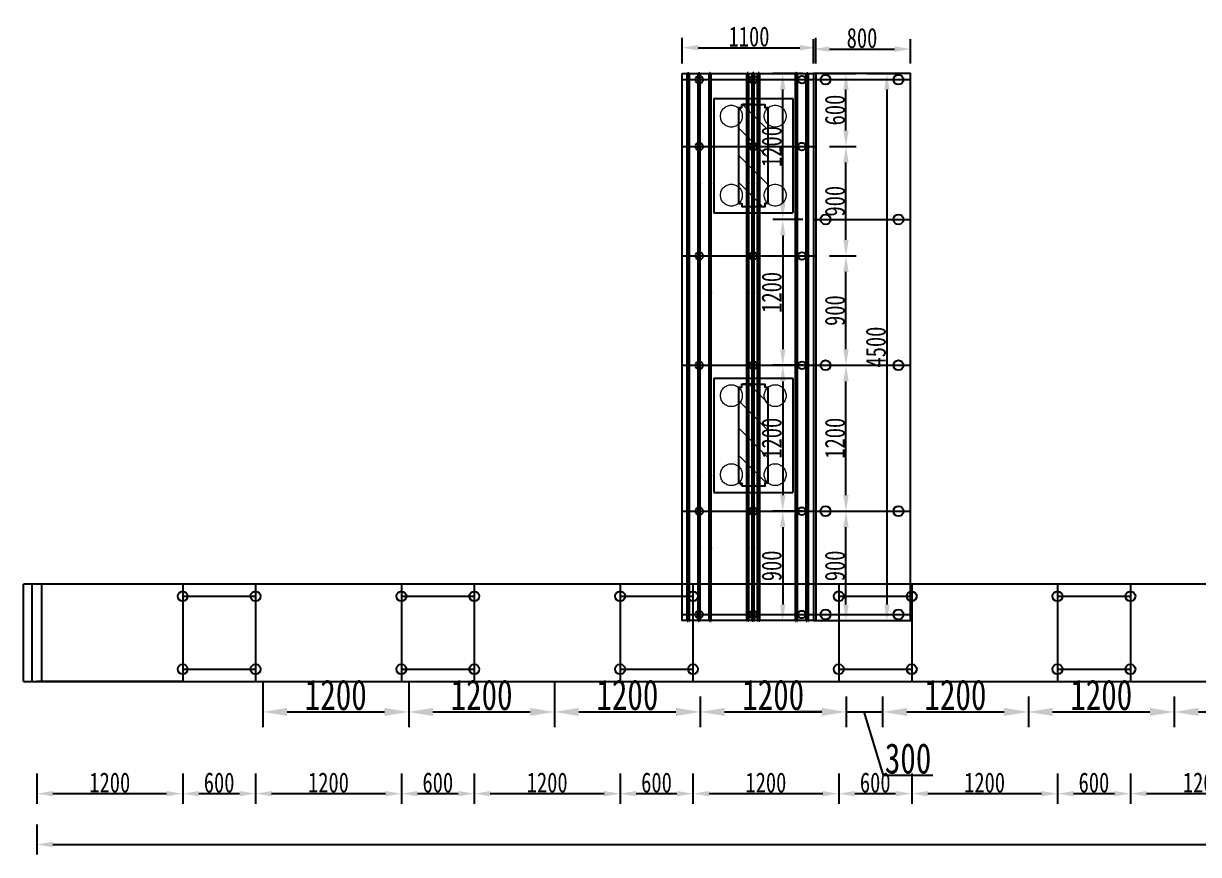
# Model space of a CAD drawing. Extents: x 0 to 558779, y 0 to 2762081.
# Drawn here: x 510657.9 to 510754.6, y 2757096 to 2757164.4 of the extents above; entities that cross this region are included whole.
import ezdxf

# ---------------------------------------------------------------- set-up
doc = ezdxf.new("R2010")
doc.units = 0
doc.header["$LTSCALE"] = 20
doc.header["$PDMODE"] = 34
doc.linetypes.add('CENTER', pattern=[2, 1.25, -0.25, 0.25, -0.25])
doc.linetypes.add('DASHED', pattern=[19.05, 12.7, -6.35])
for name, color, linetype in [('DL-标注', 1, 'Continuous'), ('QL-主线桥位平面', 190, 'Continuous'), ('粗实线', 1, 'Continuous'), ('细实线', 8, 'Continuous')]:
    doc.layers.add(name, color=color, linetype=linetype)
for name, color, linetype, lineweight in [('Layer1', 1, 'Continuous', 15), ('Layer3', 6, 'CENTER', 9), ('构造细实', 5, 'Continuous', 15), ('细虚线', 2, 'DASHED', 15)]:
    doc.layers.add(name, color=color, linetype=linetype, lineweight=lineweight)
doc.styles.add('FS', font='仿宋_GB2312.ttf', dxfattribs={"width": 0.75})
doc.dimstyles.new('100', dxfattribs={"dimtxt": 2.5, "dimasz": 2, "dimexe": 1.25, "dimexo": 1.25, "dimgap": 0.125, "dimtad": 1, "dimdec": 0, "dimlfac": 100, "dimdsep": 46, "dimtxsty": 'FS', "dimcen": 0.001, "dimclrd": 7, "dimclre": 7, "dimclrt": 7, "dimadec": 4, "dimazin": 2, "dimtfac": 1, "dimtdec": 0, "dimtmove": 1, "dimatfit": 2, "dimfxlon": 1, "dimlwd": -1, "dimlwe": -1, "dimarcsym": 0})
doc.dimstyles.new('100-1.5', dxfattribs={"dimscale": 0.66, "dimtxt": 2.5, "dimasz": 2, "dimexe": 1.25, "dimexo": 1.25, "dimgap": 0.125, "dimtad": 1, "dimdec": 0, "dimlfac": 100, "dimdsep": 46, "dimtxsty": 'FS', "dimcen": 0.001, "dimclrd": 3, "dimclre": 3, "dimclrt": 7, "dimadec": 4, "dimazin": 2, "dimtfac": 1, "dimtdec": 0, "dimtmove": 1, "dimatfit": 2, "dimfxlon": 1, "dimlwd": -1, "dimlwe": -1, "dimarcsym": 0})

# ---------------------------------------------------------------- blocks, each defined once
blk = doc.blocks.new('*D1494')
at = {"color": 0}
for p, q in [((517640.657, 2758240.952), (517640.657, 2758238.477)), ((517652.657, 2758240.952), (517652.657, 2758238.477)), ((517651.337, 2758239.302), (517641.977, 2758239.302))]:
    blk.add_line(p, q, dxfattribs=at)
for points in [[(517641.977, 2758239.522), (517641.977, 2758239.082), (517640.657, 2758239.302)], [(517651.337, 2758239.082), (517651.337, 2758239.522), (517652.657, 2758239.302)]]:
    blk.add_solid(points, dxfattribs=at)
at = {"layer": 'DEFPOINTS', "color": 0}
for p in [(517640.657, 2758248.542), (517652.657, 2758248.542), (517640.657, 2758239.302)]:
    blk.add_point(p, dxfattribs=at)
at = {"color": 1, "insert": (517646.657, 2758240.21), "char_height": 1.65, "attachment_point": 5, "style": 'FS'}
blk.add_mtext('1200', dxfattribs=at)
blk = doc.blocks.new('*D1495')
at = {"color": 0}
for p, q in [((517634.657, 2758240.952), (517634.657, 2758238.477)), ((517640.657, 2758240.952), (517640.657, 2758238.477)), ((517639.337, 2758239.302), (517635.977, 2758239.302))]:
    blk.add_line(p, q, dxfattribs=at)
for points in [[(517635.977, 2758239.522), (517635.977, 2758239.082), (517634.657, 2758239.302)], [(517639.337, 2758239.082), (517639.337, 2758239.522), (517640.657, 2758239.302)]]:
    blk.add_solid(points, dxfattribs=at)
at = {"layer": 'DEFPOINTS', "color": 0}
for p in [(517634.657, 2758248.542), (517640.657, 2758248.542), (517634.657, 2758239.302)]:
    blk.add_point(p, dxfattribs=at)
at = {"color": 1, "insert": (517637.657, 2758240.21), "char_height": 1.65, "attachment_point": 5, "style": 'FS'}
blk.add_mtext('600', dxfattribs=at)
blk = doc.blocks.new('*D1496')
at = {"color": 0}
for p, q in [((517622.657, 2758240.952), (517622.657, 2758238.477)), ((517634.657, 2758240.952), (517634.657, 2758238.477)), ((517633.337, 2758239.302), (517623.977, 2758239.302))]:
    blk.add_line(p, q, dxfattribs=at)
for points in [[(517623.977, 2758239.522), (517623.977, 2758239.082), (517622.657, 2758239.302)], [(517633.337, 2758239.082), (517633.337, 2758239.522), (517634.657, 2758239.302)]]:
    blk.add_solid(points, dxfattribs=at)
at = {"layer": 'DEFPOINTS', "color": 0}
for p in [(517622.657, 2758248.542), (517634.657, 2758248.542), (517622.657, 2758239.302)]:
    blk.add_point(p, dxfattribs=at)
at = {"color": 1, "insert": (517628.657, 2758240.21), "char_height": 1.65, "attachment_point": 5, "style": 'FS'}
blk.add_mtext('1200', dxfattribs=at)
blk = doc.blocks.new('*D1497')
at = {"color": 0}
for p, q in [((517604.657, 2758240.952), (517604.657, 2758238.477)), ((517616.657, 2758240.952), (517616.657, 2758238.477)), ((517615.337, 2758239.302), (517605.977, 2758239.302))]:
    blk.add_line(p, q, dxfattribs=at)
for points in [[(517605.977, 2758239.522), (517605.977, 2758239.082), (517604.657, 2758239.302)], [(517615.337, 2758239.082), (517615.337, 2758239.522), (517616.657, 2758239.302)]]:
    blk.add_solid(points, dxfattribs=at)
at = {"layer": 'DEFPOINTS', "color": 0}
for p in [(517604.657, 2758248.542), (517616.657, 2758248.542), (517604.657, 2758239.302)]:
    blk.add_point(p, dxfattribs=at)
at = {"color": 1, "insert": (517610.657, 2758240.21), "char_height": 1.65, "attachment_point": 5, "style": 'FS'}
blk.add_mtext('1200', dxfattribs=at)
blk = doc.blocks.new('*D1498')
at = {"color": 0}
for p, q in [((517598.657, 2758240.952), (517598.657, 2758238.477)), ((517604.657, 2758240.952), (517604.657, 2758238.477)), ((517603.337, 2758239.302), (517599.977, 2758239.302))]:
    blk.add_line(p, q, dxfattribs=at)
for points in [[(517599.977, 2758239.522), (517599.977, 2758239.082), (517598.657, 2758239.302)], [(517603.337, 2758239.082), (517603.337, 2758239.522), (517604.657, 2758239.302)]]:
    blk.add_solid(points, dxfattribs=at)
at = {"layer": 'DEFPOINTS', "color": 0}
for p in [(517598.657, 2758248.542), (517604.657, 2758248.542), (517598.657, 2758239.302)]:
    blk.add_point(p, dxfattribs=at)
at = {"color": 1, "insert": (517601.657, 2758240.21), "char_height": 1.65, "attachment_point": 5, "style": 'FS'}
blk.add_mtext('600', dxfattribs=at)
blk = doc.blocks.new('*D1499')
at = {"color": 0}
for p, q in [((517586.657, 2758240.952), (517586.657, 2758238.477)), ((517598.657, 2758240.952), (517598.657, 2758238.477)), ((517597.337, 2758239.302), (517587.977, 2758239.302))]:
    blk.add_line(p, q, dxfattribs=at)
for points in [[(517587.977, 2758239.522), (517587.977, 2758239.082), (517586.657, 2758239.302)], [(517597.337, 2758239.082), (517597.337, 2758239.522), (517598.657, 2758239.302)]]:
    blk.add_solid(points, dxfattribs=at)
at = {"layer": 'DEFPOINTS', "color": 0}
for p in [(517586.657, 2758248.542), (517598.657, 2758248.542), (517586.657, 2758239.302)]:
    blk.add_point(p, dxfattribs=at)
at = {"color": 1, "insert": (517592.657, 2758240.21), "char_height": 1.65, "attachment_point": 5, "style": 'FS'}
blk.add_mtext('1200', dxfattribs=at)
blk = doc.blocks.new('*D1500')
at = {"color": 0}
for p, q in [((517568.657, 2758240.952), (517568.657, 2758238.477)), ((517580.657, 2758240.952), (517580.657, 2758238.477)), ((517579.337, 2758239.302), (517569.977, 2758239.302))]:
    blk.add_line(p, q, dxfattribs=at)
for points in [[(517569.977, 2758239.522), (517569.977, 2758239.082), (517568.657, 2758239.302)], [(517579.337, 2758239.082), (517579.337, 2758239.522), (517580.657, 2758239.302)]]:
    blk.add_solid(points, dxfattribs=at)
at = {"layer": 'DEFPOINTS', "color": 0}
for p in [(517568.657, 2758248.542), (517580.657, 2758248.542), (517568.657, 2758239.302)]:
    blk.add_point(p, dxfattribs=at)
at = {"color": 1, "insert": (517574.657, 2758240.21), "char_height": 1.65, "attachment_point": 5, "style": 'FS'}
blk.add_mtext('1200', dxfattribs=at)
blk = doc.blocks.new('*D1501')
at = {"color": 0}
for p, q in [((517550.657, 2758240.952), (517550.657, 2758238.477)), ((517562.657, 2758240.952), (517562.657, 2758238.477)), ((517561.337, 2758239.302), (517551.977, 2758239.302))]:
    blk.add_line(p, q, dxfattribs=at)
for points in [[(517551.977, 2758239.522), (517551.977, 2758239.082), (517550.657, 2758239.302)], [(517561.337, 2758239.082), (517561.337, 2758239.522), (517562.657, 2758239.302)]]:
    blk.add_solid(points, dxfattribs=at)
at = {"layer": 'DEFPOINTS', "color": 0}
for p in [(517550.657, 2758248.542), (517562.657, 2758248.542), (517550.657, 2758239.302)]:
    blk.add_point(p, dxfattribs=at)
at = {"color": 1, "insert": (517556.657, 2758240.21), "char_height": 1.65, "attachment_point": 5, "style": 'FS'}
blk.add_mtext('1200', dxfattribs=at)
blk = doc.blocks.new('*D1502')
at = {"color": 0}
for p, q in [((517550.657, 2758236.773), (517550.657, 2758234.298)), ((518015.657, 2758236.773), (518015.657, 2758234.298)), ((517551.977, 2758235.123), (518014.337, 2758235.123))]:
    blk.add_line(p, q, dxfattribs=at)
for points in [[(517551.977, 2758235.343), (517551.977, 2758234.903), (517550.657, 2758235.123)], [(518014.337, 2758234.903), (518014.337, 2758235.343), (518015.657, 2758235.123)]]:
    blk.add_solid(points, dxfattribs=at)
at = {"layer": 'DEFPOINTS', "color": 0}
for p in [(517550.657, 2758248.542), (518015.657, 2758242.542), (518015.657, 2758235.123)]:
    blk.add_point(p, dxfattribs=at)
at = {"color": 1, "insert": (517783.157, 2758236.031), "char_height": 1.65, "attachment_point": 5, "style": 'FS'}
blk.add_mtext('46500', dxfattribs=at)
blk = doc.blocks.new('*D1506')
at = {"color": 0}
for p, q in [((517616.657, 2758240.952), (517616.657, 2758238.477)), ((517622.657, 2758240.952), (517622.657, 2758238.477)), ((517621.337, 2758239.302), (517617.977, 2758239.302))]:
    blk.add_line(p, q, dxfattribs=at)
for points in [[(517617.977, 2758239.522), (517617.977, 2758239.082), (517616.657, 2758239.302)], [(517621.337, 2758239.082), (517621.337, 2758239.522), (517622.657, 2758239.302)]]:
    blk.add_solid(points, dxfattribs=at)
at = {"layer": 'DEFPOINTS', "color": 0}
for p in [(517616.657, 2758248.542), (517622.657, 2758248.542), (517616.657, 2758239.302)]:
    blk.add_point(p, dxfattribs=at)
at = {"color": 1, "insert": (517619.657, 2758240.21), "char_height": 1.65, "attachment_point": 5, "style": 'FS'}
blk.add_mtext('600', dxfattribs=at)
blk = doc.blocks.new('*D1507')
at = {"color": 0}
for p, q in [((517580.657, 2758240.952), (517580.657, 2758238.477)), ((517586.657, 2758240.952), (517586.657, 2758238.477)), ((517585.337, 2758239.302), (517581.977, 2758239.302))]:
    blk.add_line(p, q, dxfattribs=at)
for points in [[(517581.977, 2758239.522), (517581.977, 2758239.082), (517580.657, 2758239.302)], [(517585.337, 2758239.082), (517585.337, 2758239.522), (517586.657, 2758239.302)]]:
    blk.add_solid(points, dxfattribs=at)
at = {"layer": 'DEFPOINTS', "color": 0}
for p in [(517580.657, 2758248.542), (517586.657, 2758248.542), (517580.657, 2758239.302)]:
    blk.add_point(p, dxfattribs=at)
at = {"color": 1, "insert": (517583.657, 2758240.21), "char_height": 1.65, "attachment_point": 5, "style": 'FS'}
blk.add_mtext('600', dxfattribs=at)
blk = doc.blocks.new('*D1508')
at = {"color": 0}
for p, q in [((517562.657, 2758240.952), (517562.657, 2758238.477)), ((517568.657, 2758240.952), (517568.657, 2758238.477)), ((517567.337, 2758239.302), (517563.977, 2758239.302))]:
    blk.add_line(p, q, dxfattribs=at)
for points in [[(517563.977, 2758239.522), (517563.977, 2758239.082), (517562.657, 2758239.302)], [(517567.337, 2758239.082), (517567.337, 2758239.522), (517568.657, 2758239.302)]]:
    blk.add_solid(points, dxfattribs=at)
at = {"layer": 'DEFPOINTS', "color": 0}
for p in [(517562.657, 2758248.542), (517568.657, 2758248.542), (517562.657, 2758239.302)]:
    blk.add_point(p, dxfattribs=at)
at = {"color": 1, "insert": (517565.657, 2758240.21), "char_height": 1.65, "attachment_point": 5, "style": 'FS'}
blk.add_mtext('600', dxfattribs=at)
blk = doc.blocks.new('50')
at = {"layer": '构造细实'}
h = blk.add_hatch(dxfattribs=at)
h.set_pattern_fill('ANSI31', color=4, scale=50, style=0)
edge = h.paths.add_edge_path()
edge.add_line((-395, 120), (395, 120))
edge.add_line((395, 120), (395, 95))
edge.add_line((395, 95), (420, 95))
edge.add_line((420, 95), (420, -95))
edge.add_line((420, -95), (395, -95))
edge.add_line((395, -95), (395, -120))
edge.add_line((395, -120), (-395, -120))
edge.add_line((-395, -120), (-395, -95))
edge.add_line((-395, -95), (-420, -95))
edge.add_line((-420, -95), (-420, 0))
edge.add_line((-420, 0), (-420, 95))
at = {"layer": '粗实线'}
for p, q in [((-470, 325), (-470, -325)), ((470, 325), (-470, 325)), ((470, 325), (470, -325)), ((470, -325), (-470, -325))]:
    blk.add_line(p, q, dxfattribs=at)
at = {"layer": '粗实线', "color": 4}
blk.add_line((420, 0), (420, 85), dxfattribs=at)
for points in [[(-395, 120), (395, 120), (395, 95), (420, 95), (420, -95), (395, -95), (395, -120), (-395, -120), (-395, -95), (-420, -95), (-420, 0), (-420, 95)], [(-395, 120), (-395, 95), (-420, 95)]]:
    blk.add_lwpolyline(points, dxfattribs=at)
at = {"layer": '细虚线', "ltscale": 5}
for centre in [(-325, 180), (325, 180), (-325, -180), (325, -180)]:
    blk.add_circle(centre, 90, dxfattribs=at)
blk = doc.blocks.new('a')
at = {"layer": 'Layer3', "ltscale": 30}
for p, q in [((-1081.7, 2294.3), (-766.5, 2294.3)), ((-1076.9, 2281), (-1076.9, 2305.3)), ((-776.9, 2285.2), (-776.9, 2301.1))]:
    blk.add_line(p, q, dxfattribs=at)
at = {"layer": '细实线', "color": 5, "ltscale": 30}
for p, q in [((-1082.9, 2301.6), (-1082.7, 2301.8)), ((-1082.9, 2299), (-1082.9, 2301.6)), ((-1082.9, 2299), (-1082.7, 2298.8)), ((-1082.9, 2289.6), (-1082.7, 2289.8)), ((-1082.9, 2287), (-1082.9, 2289.6)), ((-1082.9, 2287), (-1082.7, 2286.8)), ((-1081.9, 2301.8), (-1082.7, 2301.8)), ((-1081.9, 2298.8), (-1082.7, 2298.8)), ((-1081.9, 2289.8), (-1082.7, 2289.8)), ((-1081.9, 2286.8), (-1082.7, 2286.8)), ((-1081.9, 2298.3), (-1081.9, 2303.1)), ((-1081.9, 2303.1), (-783.4, 2303.1)), ((-1081.9, 2298.3), (-783.4, 2298.3)), ((-1081.9, 2285.5), (-1081.9, 2290.3)), ((-1081.9, 2290.3), (-783.4, 2290.3)), ((-1081.9, 2285.5), (-783.4, 2285.5)), ((-1070.4, 2297.9), (-1070.4, 2298.3)), ((-1070.4, 2290.3), (-1070.4, 2290.6)), ((-1070.1, 2297.7), (-1068.6, 2297.7)), ((-1070.1, 2290.9), (-1068.6, 2290.9)), ((-1068.1, 2291.4), (-1068.1, 2297.2)), ((-1067.6, 2291.4), (-1067.6, 2297.2)), ((-1067.1, 2297.7), (-1065.6, 2297.7)), ((-1067.1, 2290.9), (-1065.6, 2290.9)), ((-1065.4, 2297.9), (-1065.4, 2298.3)), ((-1065.4, 2290.3), (-1065.4, 2290.6)), ((-929.4, 2297.9), (-929.4, 2298.3)), ((-929.4, 2290.3), (-929.4, 2290.6)), ((-929.1, 2297.7), (-927.6, 2297.7)), ((-929.1, 2290.9), (-927.6, 2290.9)), ((-927.1, 2291.4), (-927.1, 2297.2)), ((-926.6, 2291.4), (-926.6, 2297.2)), ((-926.1, 2297.7), (-924.6, 2297.7)), ((-926.1, 2290.9), (-924.6, 2290.9)), ((-924.4, 2297.9), (-924.4, 2298.3)), ((-924.4, 2290.3), (-924.4, 2290.6)), ((-797.9, 2296.8), (-797.9, 2298.3)), ((-797.9, 2296.8), (-788.6, 2296.8)), ((-797.9, 2291.8), (-788.6, 2291.8)), ((-797.9, 2290.3), (-797.9, 2291.8)), ((-788.4, 2297.9), (-788.4, 2298.3)), ((-788.4, 2290.3), (-788.4, 2290.6)), ((-788.1, 2297.7), (-786.6, 2297.7)), ((-788.1, 2290.9), (-786.6, 2290.9)), ((-786.1, 2291.4), (-786.1, 2297.2)), ((-785.6, 2291.4), (-785.6, 2297.2)), ((-785.1, 2297.7), (-783.6, 2297.7)), ((-785.1, 2290.9), (-783.6, 2290.9)), ((-783.4, 2298.3), (-783.4, 2303.1)), ((-783.4, 2298.3), (-771.5, 2298.3)), ((-783.4, 2297.9), (-783.4, 2298.3)), ((-783.4, 2297.7), (-771.7, 2297.7)), ((-783.4, 2290.9), (-771.7, 2290.9)), ((-783.4, 2290.3), (-783.4, 2290.6)), ((-783.4, 2290.3), (-771.5, 2290.3)), ((-783.4, 2285.5), (-783.4, 2290.3)), ((-771.5, 2297.4), (-771.7, 2297.7)), ((-771.5, 2291.1), (-771.7, 2290.9)), ((-770.9, 2297.7), (-771.5, 2298.3)), ((-771.5, 2291.1), (-771.5, 2297.4)), ((-770.9, 2290.9), (-771.5, 2290.3)), ((-770.9, 2290.9), (-770.9, 2297.7))]:
    blk.add_line(p, q, dxfattribs=at)
for centre, radius, start, end in [((-1070.1, 2297.9), 0.25, 180, 270), ((-1070.1, 2290.6), 0.25, 90, 180), ((-1068.6, 2297.2), 0.5, 0, 90), ((-1068.6, 2291.4), 0.5, 270, 0), ((-1067.1, 2297.2), 0.5, 90, 180), ((-1067.1, 2291.4), 0.5, 180, 270), ((-1065.6, 2297.9), 0.25, 270, 0), ((-1065.6, 2290.6), 0.25, 0, 90), ((-929.1, 2297.9), 0.25, 180, 270), ((-929.1, 2290.6), 0.25, 90, 180), ((-927.6, 2297.2), 0.5, 0, 90), ((-927.6, 2291.4), 0.5, 270, 0), ((-926.1, 2297.2), 0.5, 90, 180), ((-926.1, 2291.4), 0.5, 180, 270), ((-924.6, 2297.9), 0.25, 270, 0), ((-924.6, 2290.6), 0.25, 0, 90), ((-788.6, 2294.3), 2.5, 270, 90), ((-788.1, 2297.9), 0.25, 180, 270), ((-788.1, 2290.6), 0.25, 90, 180), ((-786.6, 2297.2), 0.5, 0, 90), ((-786.6, 2291.4), 0.5, 270, 0), ((-785.1, 2297.2), 0.5, 90, 180), ((-785.1, 2291.4), 0.5, 180, 270), ((-783.6, 2297.9), 0.25, 270, 0), ((-783.6, 2290.6), 0.25, 0, 90)]:
    blk.add_arc(centre, radius, start, end, dxfattribs=at)
blk = doc.blocks.new('*U1388')
at = {"layer": 'Layer1', "ltscale": 30, "xscale": 0.009999999776482596, "yscale": 0.009999999776482596, "zscale": 0.009999999776482596, "rotation": 89.9999983127665}
blk.add_blockref('a', (22.931, 9.247), dxfattribs=at)
blk = doc.blocks.new('*U1387')
at = {"color": 0, "linetype": 'ByBlock', "lineweight": -2, "transparency": 16777216}
for p in [(0, 42), (0, 39), (0, 36), (0, 33), (0, 30), (0, 27), (0, 24), (0, 21), (0, 18), (0, 15), (0, 12), (0, 9), (0, 6), (0, 3), (0, 0)]:
    blk.add_blockref('*U1388', p, dxfattribs=at)
blk = doc.blocks.new('*U1386')
at = {"color": 1}
blk.add_blockref('*U1387', (0, -19.5), dxfattribs=at)
blk = doc.blocks.new('*U1385')
at = {"color": 0, "linetype": 'ByBlock', "lineweight": -2, "transparency": 16777216}
for p in [(0, 0), (0.45, 0), (0.9, 0)]:
    blk.add_blockref('*U1386', p, dxfattribs=at)
blk = doc.blocks.new('*D1389')
at = {"color": 0}
for p, q in [((520145.961, 2757270.631), (520145.961, 2757272.76)), ((520156.961, 2757270.631), (520156.961, 2757272.76)), ((520147.281, 2757271.935), (520155.641, 2757271.935))]:
    blk.add_line(p, q, dxfattribs=at)
for points in [[(520147.281, 2757272.155), (520147.281, 2757271.715), (520145.961, 2757271.935)], [(520155.641, 2757271.715), (520155.641, 2757272.155), (520156.961, 2757271.935)]]:
    blk.add_solid(points, dxfattribs=at)
at = {"layer": 'DEFPOINTS', "color": 0}
for p in [(520156.961, 2757271.935), (520145.961, 2757269.806), (520156.961, 2757269.806)]:
    blk.add_point(p, dxfattribs=at)
at = {"color": 1, "insert": (520151.461, 2757272.842), "char_height": 1.65, "attachment_point": 5, "style": 'FS'}
blk.add_mtext('1100', dxfattribs=at)
blk = doc.blocks.new('*D1390')
at = {"color": 0}
for p, q in [((520157.793, 2757233.806), (520160.268, 2757233.806)), ((520159.443, 2757226.126), (520159.443, 2757232.486)), ((520157.793, 2757224.806), (520160.268, 2757224.806))]:
    blk.add_line(p, q, dxfattribs=at)
for points in [[(520159.663, 2757232.486), (520159.223, 2757232.486), (520159.443, 2757233.806)], [(520159.223, 2757226.126), (520159.663, 2757226.126), (520159.443, 2757224.806)]]:
    blk.add_solid(points, dxfattribs=at)
at = {"layer": 'DEFPOINTS', "color": 0}
for p in [(520155.761, 2757233.806), (520159.443, 2757233.806), (520156.961, 2757224.806)]:
    blk.add_point(p, dxfattribs=at)
at = {"color": 1, "insert": (520158.536, 2757229.306), "char_height": 1.65, "attachment_point": 5, "rotation": 90, "style": 'FS'}
blk.add_mtext('900', dxfattribs=at)
blk = doc.blocks.new('*D1391')
at = {"color": 0}
for p, q in [((520157.793, 2757245.806), (520160.268, 2757245.806)), ((520159.443, 2757235.126), (520159.443, 2757244.486)), ((520157.793, 2757233.806), (520160.268, 2757233.806))]:
    blk.add_line(p, q, dxfattribs=at)
for points in [[(520159.663, 2757244.486), (520159.223, 2757244.486), (520159.443, 2757245.806)], [(520159.223, 2757235.126), (520159.663, 2757235.126), (520159.443, 2757233.806)]]:
    blk.add_solid(points, dxfattribs=at)
at = {"layer": 'DEFPOINTS', "color": 0}
for p in [(520156.061, 2757245.806), (520159.443, 2757245.806), (520155.761, 2757233.806)]:
    blk.add_point(p, dxfattribs=at)
at = {"color": 1, "insert": (520158.536, 2757239.806), "char_height": 1.65, "attachment_point": 5, "rotation": 90, "style": 'FS'}
blk.add_mtext('1200', dxfattribs=at)
blk = doc.blocks.new('*D1392')
at = {"color": 0}
for p, q in [((520158.086, 2757254.806), (520160.268, 2757254.806)), ((520159.443, 2757247.126), (520159.443, 2757253.486)), ((520157.793, 2757245.806), (520160.268, 2757245.806))]:
    blk.add_line(p, q, dxfattribs=at)
for points in [[(520159.663, 2757253.486), (520159.223, 2757253.486), (520159.443, 2757254.806)], [(520159.223, 2757247.126), (520159.663, 2757247.126), (520159.443, 2757245.806)]]:
    blk.add_solid(points, dxfattribs=at)
at = {"layer": 'DEFPOINTS', "color": 0}
for p in [(520157.261, 2757254.806), (520159.443, 2757254.806), (520156.061, 2757245.806)]:
    blk.add_point(p, dxfattribs=at)
at = {"color": 1, "insert": (520158.536, 2757250.306), "char_height": 1.65, "attachment_point": 5, "rotation": 90, "style": 'FS'}
blk.add_mtext('900', dxfattribs=at)
blk = doc.blocks.new('*D1393')
at = {"color": 0}
for p, q in [((520158.086, 2757263.806), (520160.268, 2757263.806)), ((520159.443, 2757256.126), (520159.443, 2757262.486)), ((520158.086, 2757254.806), (520160.268, 2757254.806))]:
    blk.add_line(p, q, dxfattribs=at)
for points in [[(520159.663, 2757262.486), (520159.223, 2757262.486), (520159.443, 2757263.806)], [(520159.223, 2757256.126), (520159.663, 2757256.126), (520159.443, 2757254.806)]]:
    blk.add_solid(points, dxfattribs=at)
at = {"layer": 'DEFPOINTS', "color": 0}
for p in [(520157.261, 2757263.806), (520159.443, 2757263.806), (520157.261, 2757254.806)]:
    blk.add_point(p, dxfattribs=at)
at = {"color": 1, "insert": (520158.536, 2757259.306), "char_height": 1.65, "attachment_point": 5, "rotation": 90, "style": 'FS'}
blk.add_mtext('900', dxfattribs=at)
blk = doc.blocks.new('*D1394')
at = {"color": 0}
for p, q in [((520157.793, 2757269.806), (520160.268, 2757269.806)), ((520159.443, 2757265.126), (520159.443, 2757268.486)), ((520158.086, 2757263.806), (520160.268, 2757263.806))]:
    blk.add_line(p, q, dxfattribs=at)
for points in [[(520159.663, 2757268.486), (520159.223, 2757268.486), (520159.443, 2757269.806)], [(520159.223, 2757265.126), (520159.663, 2757265.126), (520159.443, 2757263.806)]]:
    blk.add_solid(points, dxfattribs=at)
at = {"layer": 'DEFPOINTS', "color": 0}
for p in [(520156.061, 2757269.806), (520159.443, 2757269.806), (520157.261, 2757263.806)]:
    blk.add_point(p, dxfattribs=at)
at = {"color": 1, "insert": (520158.536, 2757266.806), "char_height": 1.65, "attachment_point": 5, "rotation": 90, "style": 'FS'}
blk.add_mtext('600', dxfattribs=at)
blk = doc.blocks.new('*D1395')
at = {"color": 0}
for p, q in [((520161.159, 2757269.806), (520163.634, 2757269.806)), ((520162.809, 2757268.486), (520162.809, 2757226.126)), ((520161.159, 2757224.806), (520163.634, 2757224.806))]:
    blk.add_line(p, q, dxfattribs=at)
for points in [[(520163.029, 2757268.486), (520162.589, 2757268.486), (520162.809, 2757269.806)], [(520162.589, 2757226.126), (520163.029, 2757226.126), (520162.809, 2757224.806)]]:
    blk.add_solid(points, dxfattribs=at)
at = {"layer": 'DEFPOINTS', "color": 0}
for p in [(520156.961, 2757269.806), (520156.961, 2757224.806), (520162.809, 2757224.806)]:
    blk.add_point(p, dxfattribs=at)
at = {"color": 1, "insert": (520161.902, 2757247.306), "char_height": 1.65, "attachment_point": 5, "rotation": 90, "style": 'FS'}
blk.add_mtext('4500', dxfattribs=at)
blk = doc.blocks.new('*U1399')
at = {"layer": 'Layer1', "ltscale": 30, "xscale": 0.009999999776482596, "yscale": 0.009999999776482596, "zscale": 0.009999999776482596, "rotation": 89.9999983127665}
blk.add_blockref('a', (22.931, 9.247), dxfattribs=at)
blk = doc.blocks.new('*U1398')
at = {"color": 0, "linetype": 'ByBlock', "lineweight": -2, "transparency": 16777216}
for p in [(0, 42), (0, 39), (0, 36), (0, 33), (0, 30), (0, 27), (0, 24), (0, 21), (0, 18), (0, 15), (0, 12), (0, 9), (0, 6), (0, 3), (0, 0)]:
    blk.add_blockref('*U1399', p, dxfattribs=at)
blk = doc.blocks.new('*U1397')
at = {"color": 1}
blk.add_blockref('*U1398', (0, -19.5), dxfattribs=at)
blk = doc.blocks.new('*U1396')
at = {"color": 0, "linetype": 'ByBlock', "lineweight": -2, "transparency": 16777216}
for p in [(0, 0), (0.9, 0)]:
    blk.add_blockref('*U1397', p, dxfattribs=at)
blk = doc.blocks.new('*U1403')
at = {"layer": 'Layer1', "ltscale": 30, "xscale": 0.009999999776482596, "yscale": 0.009999999776482596, "zscale": 0.009999999776482596, "rotation": 89.9999983127665}
blk.add_blockref('a', (22.931, 9.247), dxfattribs=at)
blk = doc.blocks.new('*U1402')
at = {"color": 0, "linetype": 'ByBlock', "lineweight": -2, "transparency": 16777216}
for p in [(0, 42), (0, 39), (0, 36), (0, 33), (0, 30), (0, 27), (0, 24), (0, 21), (0, 18), (0, 15), (0, 12), (0, 9), (0, 6), (0, 3), (0, 0)]:
    blk.add_blockref('*U1403', p, dxfattribs=at)
blk = doc.blocks.new('*U1401')
at = {"color": 1}
blk.add_blockref('*U1402', (0, -19.5), dxfattribs=at)
blk = doc.blocks.new('*U1400')
at = {"color": 0, "linetype": 'ByBlock', "lineweight": -2, "transparency": 16777216}
for p in [(0, 0), (0.9, 0), (1.8, 0)]:
    blk.add_blockref('*U1401', p, dxfattribs=at)
blk = doc.blocks.new('*D1367')
at = {"color": 0}
for p, q in [((518412.612, 2757772.84), (518412.612, 2757774.854)), ((518420.612, 2757772.84), (518420.612, 2757774.854)), ((518413.932, 2757774.029), (518419.292, 2757774.029))]:
    blk.add_line(p, q, dxfattribs=at)
for points in [[(518413.932, 2757774.249), (518413.932, 2757773.809), (518412.612, 2757774.029)], [(518419.292, 2757773.809), (518419.292, 2757774.249), (518420.612, 2757774.029)]]:
    blk.add_solid(points, dxfattribs=at)
at = {"layer": 'DEFPOINTS', "color": 0}
for p in [(518420.612, 2757774.029), (518412.612, 2757772.015), (518420.612, 2757772.015)]:
    blk.add_point(p, dxfattribs=at)
at = {"color": 1, "insert": (518416.612, 2757774.937), "char_height": 1.65, "attachment_point": 5, "style": 'FS'}
blk.add_mtext('800', dxfattribs=at)
blk = doc.blocks.new('*D1368')
at = {"color": 0}
for p, q in [((518411.738, 2757772.015), (518409.263, 2757772.015)), ((518410.088, 2757761.335), (518410.088, 2757770.695)), ((518411.738, 2757760.015), (518409.263, 2757760.015))]:
    blk.add_line(p, q, dxfattribs=at)
for points in [[(518410.308, 2757770.695), (518409.868, 2757770.695), (518410.088, 2757772.015)], [(518409.868, 2757761.335), (518410.308, 2757761.335), (518410.088, 2757760.015)]]:
    blk.add_solid(points, dxfattribs=at)
at = {"layer": 'DEFPOINTS', "color": 0}
for p in [(518410.088, 2757772.015), (518412.612, 2757772.015), (518412.612, 2757760.015)]:
    blk.add_point(p, dxfattribs=at)
at = {"color": 1, "insert": (518409.181, 2757766.015), "char_height": 1.65, "attachment_point": 5, "rotation": 90, "style": 'FS'}
blk.add_mtext('1200', dxfattribs=at)
blk = doc.blocks.new('*D1369')
at = {"color": 0}
for p, q in [((518411.738, 2757760.015), (518409.263, 2757760.015)), ((518410.088, 2757758.695), (518410.088, 2757749.335)), ((518411.738, 2757748.015), (518409.263, 2757748.015))]:
    blk.add_line(p, q, dxfattribs=at)
for points in [[(518410.308, 2757758.695), (518409.868, 2757758.695), (518410.088, 2757760.015)], [(518409.868, 2757749.335), (518410.308, 2757749.335), (518410.088, 2757748.015)]]:
    blk.add_solid(points, dxfattribs=at)
at = {"layer": 'DEFPOINTS', "color": 0}
for p in [(518412.612, 2757760.015), (518410.088, 2757748.015), (518412.612, 2757748.015)]:
    blk.add_point(p, dxfattribs=at)
at = {"color": 1, "insert": (518409.181, 2757754.015), "char_height": 1.65, "attachment_point": 5, "rotation": 90, "style": 'FS'}
blk.add_mtext('1200', dxfattribs=at)
blk = doc.blocks.new('*D1370')
at = {"color": 0}
for p, q in [((518411.738, 2757736.015), (518409.263, 2757736.015)), ((518410.088, 2757734.695), (518410.088, 2757728.335)), ((518411.738, 2757727.015), (518409.263, 2757727.015))]:
    blk.add_line(p, q, dxfattribs=at)
for points in [[(518410.308, 2757734.695), (518409.868, 2757734.695), (518410.088, 2757736.015)], [(518409.868, 2757728.335), (518410.308, 2757728.335), (518410.088, 2757727.015)]]:
    blk.add_solid(points, dxfattribs=at)
at = {"layer": 'DEFPOINTS', "color": 0}
for p in [(518412.612, 2757736.015), (518410.088, 2757727.015), (518412.612, 2757727.015)]:
    blk.add_point(p, dxfattribs=at)
at = {"color": 1, "insert": (518409.181, 2757731.515), "char_height": 1.65, "attachment_point": 5, "rotation": 90, "style": 'FS'}
blk.add_mtext('900', dxfattribs=at)
blk = doc.blocks.new('*D1371')
at = {"color": 0}
for p, q in [((518411.738, 2757748.015), (518409.263, 2757748.015)), ((518410.088, 2757746.695), (518410.088, 2757737.335)), ((518411.738, 2757736.015), (518409.263, 2757736.015))]:
    blk.add_line(p, q, dxfattribs=at)
for points in [[(518410.308, 2757746.695), (518409.868, 2757746.695), (518410.088, 2757748.015)], [(518409.868, 2757737.335), (518410.308, 2757737.335), (518410.088, 2757736.015)]]:
    blk.add_solid(points, dxfattribs=at)
at = {"layer": 'DEFPOINTS', "color": 0}
for p in [(518412.612, 2757748.015), (518410.088, 2757736.015), (518412.612, 2757736.015)]:
    blk.add_point(p, dxfattribs=at)
at = {"color": 1, "insert": (518409.181, 2757742.015), "char_height": 1.65, "attachment_point": 5, "rotation": 90, "style": 'FS'}
blk.add_mtext('1200', dxfattribs=at)
blk = doc.blocks.new('*D456')
at = {"color": 7, "transparency": 16777216}
for p, q in [((510677.579, 2757110.272), (510677.579, 2757106.522)), ((510679.579, 2757107.772), (510687.579, 2757107.772))]:
    blk.add_line(p, q, dxfattribs=at)
at = {"color": 7, "linetype": 'ByBlock', "transparency": 16777216}
blk.add_line((510689.579, 2757110.272), (510689.579, 2757106.522), dxfattribs=at)
at = {"color": 7, "transparency": 16777216}
for points in [[(510679.579, 2757108.106), (510679.579, 2757107.439), (510677.579, 2757107.772)], [(510687.579, 2757107.439), (510687.579, 2757108.106), (510689.579, 2757107.772)]]:
    blk.add_solid(points, dxfattribs=at)
at = {"layer": 'DEFPOINTS', "color": 0, "transparency": 16777216}
for p in [(510677.579, 2757114.289), (510689.579, 2757114.289), (510689.579, 2757107.772)]:
    blk.add_point(p, dxfattribs=at)
at = {"color": 7, "transparency": 16777216, "insert": (510683.579, 2757109.161), "char_height": 2.5, "attachment_point": 5, "style": 'FS'}
blk.add_mtext('1200', dxfattribs=at)
blk = doc.blocks.new('*D457')
at = {"color": 7, "transparency": 16777216}
for p, q in [((510689.579, 2757110.272), (510689.579, 2757106.522)), ((510691.579, 2757107.772), (510699.579, 2757107.772))]:
    blk.add_line(p, q, dxfattribs=at)
at = {"color": 7, "linetype": 'ByBlock', "transparency": 16777216}
blk.add_line((510701.579, 2757110.272), (510701.579, 2757106.522), dxfattribs=at)
at = {"color": 7, "transparency": 16777216}
for points in [[(510691.579, 2757108.106), (510691.579, 2757107.439), (510689.579, 2757107.772)], [(510699.579, 2757107.439), (510699.579, 2757108.106), (510701.579, 2757107.772)]]:
    blk.add_solid(points, dxfattribs=at)
at = {"layer": 'DEFPOINTS', "color": 0, "transparency": 16777216}
for p in [(510689.579, 2757114.289), (510701.579, 2757114.289), (510701.579, 2757107.772)]:
    blk.add_point(p, dxfattribs=at)
at = {"color": 7, "transparency": 16777216, "insert": (510695.579, 2757109.161), "char_height": 2.5, "attachment_point": 5, "style": 'FS'}
blk.add_mtext('1200', dxfattribs=at)
blk = doc.blocks.new('*D458')
at = {"color": 7, "transparency": 16777216}
for p, q in [((510701.579, 2757110.272), (510701.579, 2757106.522)), ((510703.579, 2757107.772), (510711.579, 2757107.772))]:
    blk.add_line(p, q, dxfattribs=at)
at = {"color": 7, "linetype": 'ByBlock', "transparency": 16777216}
blk.add_line((510713.579, 2757109.039), (510713.579, 2757106.522), dxfattribs=at)
at = {"color": 7, "transparency": 16777216}
for points in [[(510703.579, 2757108.106), (510703.579, 2757107.439), (510701.579, 2757107.772)], [(510711.579, 2757107.439), (510711.579, 2757108.106), (510713.579, 2757107.772)]]:
    blk.add_solid(points, dxfattribs=at)
at = {"layer": 'DEFPOINTS', "color": 0, "transparency": 16777216}
for p in [(510701.579, 2757114.289), (510713.579, 2757110.289), (510713.579, 2757107.772)]:
    blk.add_point(p, dxfattribs=at)
at = {"color": 7, "transparency": 16777216, "insert": (510707.579, 2757109.161), "char_height": 2.5, "attachment_point": 5, "style": 'FS'}
blk.add_mtext('1200', dxfattribs=at)
blk = doc.blocks.new('*D459')
at = {"color": 7, "transparency": 16777216}
for p, q in [((510713.579, 2757109.039), (510713.579, 2757106.522)), ((510715.579, 2757107.772), (510723.579, 2757107.772))]:
    blk.add_line(p, q, dxfattribs=at)
at = {"color": 7, "linetype": 'ByBlock', "transparency": 16777216}
blk.add_line((510725.579, 2757109.039), (510725.579, 2757106.522), dxfattribs=at)
at = {"color": 7, "transparency": 16777216}
for points in [[(510715.579, 2757108.106), (510715.579, 2757107.439), (510713.579, 2757107.772)], [(510723.579, 2757107.439), (510723.579, 2757108.106), (510725.579, 2757107.772)]]:
    blk.add_solid(points, dxfattribs=at)
at = {"layer": 'DEFPOINTS', "color": 0, "transparency": 16777216}
for p in [(510713.579, 2757110.289), (510725.579, 2757110.289), (510725.579, 2757107.772)]:
    blk.add_point(p, dxfattribs=at)
at = {"color": 7, "transparency": 16777216, "insert": (510719.579, 2757109.161), "char_height": 2.5, "attachment_point": 5, "style": 'FS'}
blk.add_mtext('1200', dxfattribs=at)
blk = doc.blocks.new('*D460')
at = {"color": 7, "transparency": 16777216}
for p, q in [((510725.579, 2757109.039), (510725.579, 2757106.522)), ((510723.579, 2757107.772), (510721.579, 2757107.772)), ((510725.579, 2757107.772), (510728.579, 2757107.772)), ((510728.648, 2757102.542), (510727.079, 2757107.772)), ((510730.579, 2757107.772), (510732.579, 2757107.772)), ((510732.712, 2757102.542), (510728.648, 2757102.542))]:
    blk.add_line(p, q, dxfattribs=at)
at = {"color": 7, "linetype": 'ByBlock', "transparency": 16777216}
blk.add_line((510728.579, 2757109.039), (510728.579, 2757106.522), dxfattribs=at)
at = {"color": 7, "transparency": 16777216}
for points in [[(510723.579, 2757107.439), (510723.579, 2757108.106), (510725.579, 2757107.772)], [(510730.579, 2757108.106), (510730.579, 2757107.439), (510728.579, 2757107.772)]]:
    blk.add_solid(points, dxfattribs=at)
at = {"layer": 'DEFPOINTS', "color": 0, "transparency": 16777216}
for p in [(510725.579, 2757110.289), (510728.579, 2757110.289), (510728.579, 2757107.772)]:
    blk.add_point(p, dxfattribs=at)
at = {"color": 7, "transparency": 16777216, "insert": (510730.68, 2757103.931), "char_height": 2.5, "attachment_point": 5, "style": 'FS'}
blk.add_mtext('300', dxfattribs=at)
blk = doc.blocks.new('*D461')
at = {"color": 7, "transparency": 16777216}
for p, q in [((510728.579, 2757109.039), (510728.579, 2757106.522)), ((510730.579, 2757107.772), (510738.579, 2757107.772))]:
    blk.add_line(p, q, dxfattribs=at)
at = {"color": 7, "linetype": 'ByBlock', "transparency": 16777216}
blk.add_line((510740.579, 2757109.039), (510740.579, 2757106.522), dxfattribs=at)
at = {"color": 7, "transparency": 16777216}
for points in [[(510730.579, 2757108.106), (510730.579, 2757107.439), (510728.579, 2757107.772)], [(510738.579, 2757107.439), (510738.579, 2757108.106), (510740.579, 2757107.772)]]:
    blk.add_solid(points, dxfattribs=at)
at = {"layer": 'DEFPOINTS', "color": 0, "transparency": 16777216}
for p in [(510728.579, 2757110.289), (510740.579, 2757110.289), (510740.579, 2757107.772)]:
    blk.add_point(p, dxfattribs=at)
at = {"color": 7, "transparency": 16777216, "insert": (510734.579, 2757109.161), "char_height": 2.5, "attachment_point": 5, "style": 'FS'}
blk.add_mtext('1200', dxfattribs=at)
blk = doc.blocks.new('*D462')
at = {"color": 7, "transparency": 16777216}
for p, q in [((510740.579, 2757109.039), (510740.579, 2757106.522)), ((510742.579, 2757107.772), (510750.579, 2757107.772))]:
    blk.add_line(p, q, dxfattribs=at)
at = {"color": 7, "linetype": 'ByBlock', "transparency": 16777216}
blk.add_line((510752.579, 2757109.039), (510752.579, 2757106.522), dxfattribs=at)
at = {"color": 7, "transparency": 16777216}
for points in [[(510742.579, 2757108.106), (510742.579, 2757107.439), (510740.579, 2757107.772)], [(510750.579, 2757107.439), (510750.579, 2757108.106), (510752.579, 2757107.772)]]:
    blk.add_solid(points, dxfattribs=at)
at = {"layer": 'DEFPOINTS', "color": 0, "transparency": 16777216}
for p in [(510740.579, 2757110.289), (510752.579, 2757110.289), (510752.579, 2757107.772)]:
    blk.add_point(p, dxfattribs=at)
at = {"color": 7, "transparency": 16777216, "insert": (510746.579, 2757109.161), "char_height": 2.5, "attachment_point": 5, "style": 'FS'}
blk.add_mtext('1200', dxfattribs=at)
blk = doc.blocks.new('*D463')
at = {"color": 7, "transparency": 16777216}
for p, q in [((510752.579, 2757109.039), (510752.579, 2757106.522)), ((510754.579, 2757107.772), (510762.579, 2757107.772))]:
    blk.add_line(p, q, dxfattribs=at)
at = {"color": 7, "linetype": 'ByBlock', "transparency": 16777216}
blk.add_line((510764.579, 2757109.039), (510764.579, 2757106.522), dxfattribs=at)
at = {"color": 7, "transparency": 16777216}
for points in [[(510754.579, 2757108.106), (510754.579, 2757107.439), (510752.579, 2757107.772)], [(510762.579, 2757107.439), (510762.579, 2757108.106), (510764.579, 2757107.772)]]:
    blk.add_solid(points, dxfattribs=at)
at = {"layer": 'DEFPOINTS', "color": 0, "transparency": 16777216}
for p in [(510752.579, 2757110.289), (510764.579, 2757110.289), (510764.579, 2757107.772)]:
    blk.add_point(p, dxfattribs=at)
at = {"color": 7, "transparency": 16777216, "insert": (510758.579, 2757109.161), "char_height": 2.5, "attachment_point": 5, "style": 'FS'}
blk.add_mtext('1200', dxfattribs=at)
blk = doc.blocks.new('西引桥+主桥栈桥')
at = {"color": 7}
for p, q in [((518045.657, 2758256.542), (517549.557, 2758256.542)), ((517549.557, 2758248.542), (518015.657, 2758248.542))]:
    blk.add_line(p, q, dxfattribs=at)
for p, q in [((517549.557, 2758248.542), (517549.557, 2758256.542)), ((517550.257, 2758248.542), (517550.257, 2758256.542)), ((517551.057, 2758248.542), (517551.057, 2758256.542))]:
    blk.add_line(p, q)
at = {"color": 1}
for p, q in [((517562.657, 2758256.542), (517562.657, 2758248.542)), ((517568.657, 2758256.542), (517568.657, 2758248.542)), ((517580.657, 2758256.542), (517580.657, 2758248.542)), ((517586.657, 2758256.542), (517586.657, 2758248.542)), ((517598.657, 2758256.542), (517598.657, 2758248.542)), ((517604.657, 2758256.542), (517604.657, 2758248.542)), ((517616.657, 2758256.542), (517616.657, 2758248.542)), ((517622.657, 2758256.542), (517622.657, 2758248.542)), ((517634.657, 2758256.542), (517634.657, 2758248.542)), ((517640.657, 2758256.542), (517640.657, 2758248.542)), ((517562.657, 2758255.542), (517568.657, 2758255.542)), ((517580.657, 2758255.542), (517586.657, 2758255.542)), ((517598.657, 2758255.542), (517604.657, 2758255.542)), ((517616.657, 2758255.542), (517622.657, 2758255.542)), ((517634.657, 2758255.542), (517640.657, 2758255.542)), ((517562.657, 2758249.542), (517568.657, 2758249.542)), ((517580.657, 2758249.542), (517586.657, 2758249.542)), ((517598.657, 2758249.542), (517604.657, 2758249.542)), ((517616.657, 2758249.542), (517622.657, 2758249.542)), ((517634.657, 2758249.542), (517640.657, 2758249.542))]:
    blk.add_line(p, q, dxfattribs=at)
at = {"color": 5}
for centre in [(517562.657, 2758255.542), (517568.657, 2758255.542), (517580.657, 2758255.542), (517586.657, 2758255.542), (517598.657, 2758255.542), (517604.657, 2758255.542), (517616.657, 2758255.542), (517622.657, 2758255.542), (517634.657, 2758255.542), (517640.657, 2758255.542), (517562.657, 2758249.542), (517568.657, 2758249.542), (517580.657, 2758249.542), (517586.657, 2758249.542), (517598.657, 2758249.542), (517604.657, 2758249.542), (517616.657, 2758249.542), (517622.657, 2758249.542), (517634.657, 2758249.542), (517640.657, 2758249.542)]:
    blk.add_circle(centre, 0.41, dxfattribs=at)
at = {"layer": 'DL-标注'}
blk.add_line((517562.657, 2758248.542), (517550.657, 2758248.542), dxfattribs=at)
dim = blk.add_linear_dim(base=(517550.657, 2758239.302), p1=(517562.657, 2758248.542), p2=(517550.657, 2758248.542), text='1200', dimstyle='100-1.5', override={"dimtxsty": 'FS', "dimclrd": 0, "dimclre": 0, "dimclrt": 1})
dim.commit()
dim.dimension.update_dxf_attribs({"geometry": '*D1501', "text_midpoint": (517556.657, 2758240.21)})
for base, p1, p2, picture, middle in [((518015.657, 2758235.123), (517550.657, 2758248.542), (518015.657, 2758242.542), '*D1502', (517783.157, 2758236.031)), ((517562.657, 2758239.302), (517568.657, 2758248.542), (517562.657, 2758248.542), '*D1508', (517565.657, 2758240.21)), ((517568.657, 2758239.302), (517580.657, 2758248.542), (517568.657, 2758248.542), '*D1500', (517574.657, 2758240.21)), ((517580.657, 2758239.302), (517586.657, 2758248.542), (517580.657, 2758248.542), '*D1507', (517583.657, 2758240.21)), ((517586.657, 2758239.302), (517598.657, 2758248.542), (517586.657, 2758248.542), '*D1499', (517592.657, 2758240.21)), ((517598.657, 2758239.302), (517604.657, 2758248.542), (517598.657, 2758248.542), '*D1498', (517601.657, 2758240.21)), ((517604.657, 2758239.302), (517616.657, 2758248.542), (517604.657, 2758248.542), '*D1497', (517610.657, 2758240.21)), ((517616.657, 2758239.302), (517622.657, 2758248.542), (517616.657, 2758248.542), '*D1506', (517619.657, 2758240.21)), ((517622.657, 2758239.302), (517634.657, 2758248.542), (517622.657, 2758248.542), '*D1496', (517628.657, 2758240.21)), ((517634.657, 2758239.302), (517640.657, 2758248.542), (517634.657, 2758248.542), '*D1495', (517637.657, 2758240.21)), ((517640.657, 2758239.302), (517652.657, 2758248.542), (517640.657, 2758248.542), '*D1494', (517646.657, 2758240.21))]:
    dim = blk.add_linear_dim(base=base, p1=p1, p2=p2, dimstyle='100-1.5', override={"dimclrd": 0, "dimclre": 0, "dimclrt": 1})
    dim.commit()
    dim.dimension.update_dxf_attribs({"geometry": picture, "text_midpoint": middle})
blk = doc.blocks.new('西引桥平台')
at = {"color": 1}
for p, q in [((520145.961, 2757269.306), (520156.961, 2757269.306)), ((520145.961, 2757263.806), (520156.961, 2757263.806)), ((520145.961, 2757254.806), (520156.961, 2757254.806)), ((520145.961, 2757245.806), (520156.961, 2757245.806)), ((520145.961, 2757233.806), (520156.961, 2757233.806)), ((520145.961, 2757225.306), (520156.961, 2757225.306))]:
    blk.add_line(p, q, dxfattribs=at)
at = {"color": 7}
blk.add_lwpolyline([(520145.961, 2757269.806), (520156.961, 2757269.806), (520156.961, 2757224.806), (520145.961, 2757224.806), (520145.961, 2757269.806)], dxfattribs=at)
at = {"color": 5}
for centre in [(520147.361, 2757269.306), (520151.811, 2757269.306), (520155.811, 2757269.306), (520147.361, 2757263.806), (520151.811, 2757263.806), (520155.811, 2757263.806), (520147.361, 2757254.806), (520151.811, 2757254.806), (520155.811, 2757254.806), (520147.361, 2757245.806), (520151.811, 2757245.806), (520155.811, 2757245.806), (520147.361, 2757233.806), (520151.811, 2757233.806), (520155.811, 2757233.806), (520147.361, 2757225.306), (520151.811, 2757225.306), (520155.811, 2757225.306)]:
    blk.add_circle(centre, 0.315, dxfattribs=at)
at = {"color": 7, "xscale": -1, "rotation": 359.9999983140211}
for name, p in [('*U1400', (520148.25, 2757245.828)), ('*U1396', (520156.25, 2757245.828))]:
    blk.add_blockref(name, p, dxfattribs=at)
at = {"color": 7, "rotation": 1.6859789955e-06}
blk.add_blockref('*U1385', (520151.372, 2757245.828), dxfattribs=at)
at = {"layer": 'QL-主线桥位平面', "xscale": 0.0100000000000035, "yscale": 0.0100000000000035, "zscale": 0.0100000000000035}
for p, rotation in [((520151.811, 2757263.056), 90.0000000008249), ((520151.811, 2757263.056), 90.0000000008249), ((520151.811, 2757240.056), 90.00000000095383), ((520151.811, 2757240.056), 90.0000000008249), ((520151.811, 2757240.056), 90.00000000095383), ((520151.811, 2757240.056), 90.0000000008249)]:
    blk.add_blockref('50', p, dxfattribs=dict(at, rotation=rotation))
dim = blk.add_linear_dim(base=(520156.961, 2757271.935), p1=(520145.961, 2757269.806), p2=(520156.961, 2757269.806), dimstyle='100-1.5', override={"dimclrd": 0, "dimclre": 0, "dimclrt": 1})
dim.commit()
dim.dimension.update_dxf_attribs({"geometry": '*D1389', "text_midpoint": (520151.461, 2757272.842)})
for base, p1, p2, picture, middle in [((520159.443, 2757269.806), (520157.261, 2757263.806), (520156.061, 2757269.806), '*D1394', (520158.536, 2757266.806)), ((520162.809, 2757224.806), (520156.961, 2757269.806), (520156.961, 2757224.806), '*D1395', (520161.902, 2757247.306)), ((520159.443, 2757263.806), (520157.261, 2757254.806), (520157.261, 2757263.806), '*D1393', (520158.536, 2757259.306)), ((520159.443, 2757254.806), (520156.061, 2757245.806), (520157.261, 2757254.806), '*D1392', (520158.536, 2757250.306)), ((520159.443, 2757245.806), (520155.761, 2757233.806), (520156.061, 2757245.806), '*D1391', (520158.536, 2757239.806)), ((520159.443, 2757233.806), (520156.961, 2757224.806), (520155.761, 2757233.806), '*D1390', (520158.536, 2757229.306))]:
    dim = blk.add_linear_dim(base=base, p1=p1, p2=p2, angle=90, dimstyle='100-1.5', override={"dimclrd": 0, "dimclre": 0, "dimclrt": 1})
    dim.commit()
    dim.dimension.update_dxf_attribs({"geometry": picture, "text_midpoint": middle})
blk = doc.blocks.new('西引桥支栈桥')
at = {"color": 1}
for p, q in [((518412.612, 2757771.515), (518420.612, 2757771.515)), ((518412.612, 2757760.015), (518420.612, 2757760.015)), ((518412.612, 2757748.015), (518420.612, 2757748.015)), ((518412.612, 2757736.015), (518420.612, 2757736.015)), ((518412.612, 2757727.515), (518420.612, 2757727.515))]:
    blk.add_line(p, q, dxfattribs=at)
at = {"color": 7}
blk.add_lwpolyline([(518412.612, 2757772.015), (518412.612, 2757727.015), (518420.612, 2757727.015), (518420.612, 2757772.015), (518412.612, 2757772.015)], dxfattribs=at)
at = {"color": 5}
for centre in [(518413.612, 2757771.515), (518419.612, 2757771.515), (518413.612, 2757760.015), (518419.612, 2757760.015), (518413.612, 2757748.015), (518419.612, 2757748.015), (518413.612, 2757736.015), (518419.612, 2757736.015), (518413.612, 2757727.515), (518419.612, 2757727.515)]:
    blk.add_circle(centre, 0.41, dxfattribs=at)
at = {"color": 0}
dim = blk.add_linear_dim(base=(518420.612, 2757774.029), p1=(518412.612, 2757772.015), p2=(518420.612, 2757772.015), dimstyle='100-1.5', override={"dimclrd": 0, "dimclre": 0, "dimclrt": 1}, dxfattribs=at)
dim.commit()
dim.dimension.update_dxf_attribs({"geometry": '*D1367', "text_midpoint": (518416.612, 2757774.937)})
for base, p1, p2, picture, middle in [((518410.088, 2757772.015), (518412.612, 2757760.015), (518412.612, 2757772.015), '*D1368', (518409.181, 2757766.015)), ((518410.088, 2757748.015), (518412.612, 2757760.015), (518412.612, 2757748.015), '*D1369', (518409.181, 2757754.015)), ((518410.088, 2757736.015), (518412.612, 2757748.015), (518412.612, 2757736.015), '*D1371', (518409.181, 2757742.015)), ((518410.088, 2757727.015), (518412.612, 2757736.015), (518412.612, 2757727.015), '*D1370', (518409.181, 2757731.515))]:
    dim = blk.add_linear_dim(base=base, p1=p1, p2=p2, angle=90, dimstyle='100-1.5', override={"dimclrd": 0, "dimclre": 0, "dimclrt": 1}, dxfattribs=at)
    dim.commit()
    dim.dimension.update_dxf_attribs({"geometry": picture, "text_midpoint": middle})

msp = doc.modelspace()

# ---------------------------------------------------------------- block references
at = {"color": 1}
msp.add_blockref('西引桥平台', (-9433.871, -109.517, 2), dxfattribs=at)
at = {"layer": 'QL-主线桥位平面', "color": 3}
msp.add_blockref('西引桥支栈桥', (-7689.721, -611.726, 2), dxfattribs=at)
at = {"layer": 'QL-主线桥位平面', "color": 1, "rotation": 359.9999999999822}
msp.add_blockref('西引桥+主桥栈桥', (-6891.678, -1138.253), dxfattribs=at)

# ---------------------------------------------------------------- dimensions: what is measured, and where the dimension line sits
for base, p1, p2, picture, middle in [((510689.579, 2757107.772), (510677.579, 2757114.289), (510689.579, 2757114.289), '*D456', (510683.579, 2757109.161)), ((510701.579, 2757107.772), (510689.579, 2757114.289), (510701.579, 2757114.289), '*D457', (510695.579, 2757109.161)), ((510713.579, 2757107.772), (510701.579, 2757114.289), (510713.579, 2757110.289), '*D458', (510707.579, 2757109.161)), ((510725.579, 2757107.772), (510713.579, 2757110.289), (510725.579, 2757110.289), '*D459', (510719.579, 2757109.161)), ((510728.579, 2757107.772), (510725.579, 2757110.289), (510728.579, 2757110.289), '*D460', (510728.773, 2757103.931)), ((510740.579, 2757107.772), (510728.579, 2757110.289), (510740.579, 2757110.289), '*D461', (510734.579, 2757109.161)), ((510752.579, 2757107.772), (510740.579, 2757110.289), (510752.579, 2757110.289), '*D462', (510746.579, 2757109.161)), ((510764.579, 2757107.772), (510752.579, 2757110.289), (510764.579, 2757110.289), '*D463', (510758.579, 2757109.161))]:
    dim = msp.add_linear_dim(base=base, p1=p1, p2=p2, dimstyle='100')
    dim.commit()
    dim.dimension.update_dxf_attribs({"geometry": picture, "text_midpoint": middle})

doc.saveas('drawing.dxf')
